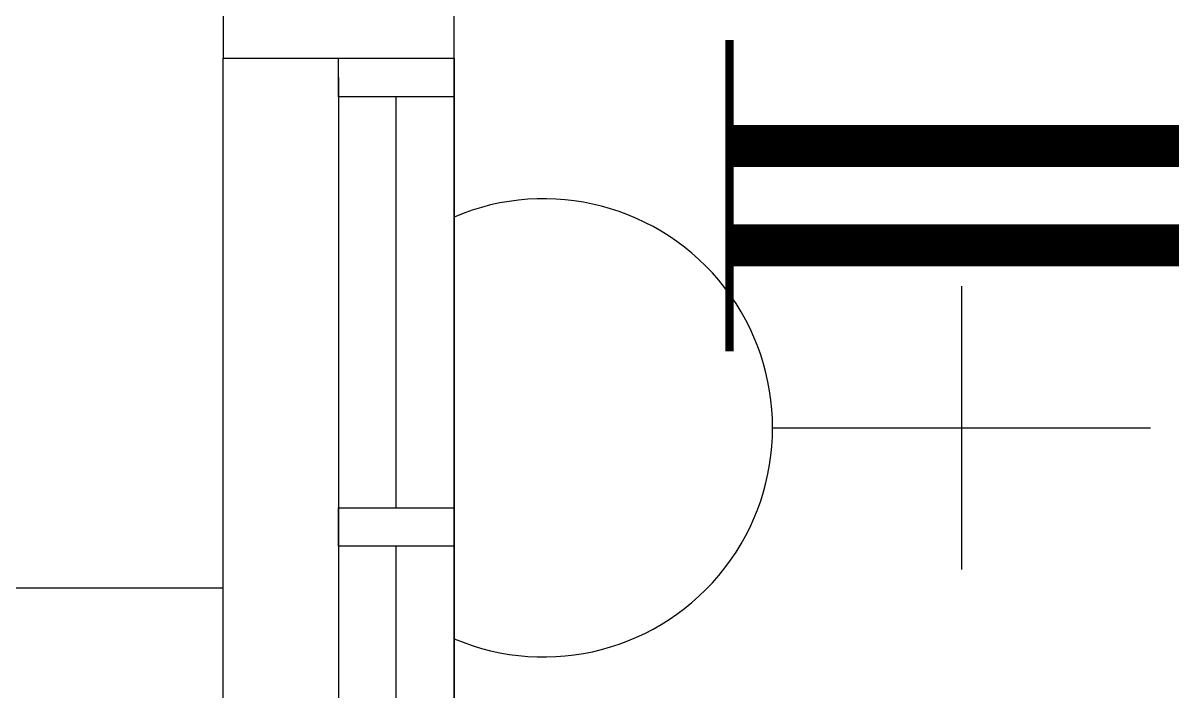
# Model space of a CAD drawing. Header units: inches. Extents: x 16928 to 514628, y -1471 to 241387.
# Drawn here: x 54729 to 56221, y 42702 to 43569 of the extents above; entities that cross this region are included whole.
import ezdxf

# ---------------------------------------------------------------- set-up
doc = ezdxf.new("R2010")
doc.units = ezdxf.units.IN
doc.header["$MEASUREMENT"] = 0
for name, color, linetype in [('12. mRspecT - LEGEND', 1, 'Continuous'), ('dxt_text', 4, 'Continuous'), ('ELECT', 6, 'Continuous'), ('FITTING', 8, 'Continuous'), ('LW', 2, 'Continuous'), ('TB', 8, 'Continuous'), ('WALL', 1, 'Continuous'), ('WIN', 9, 'Continuous')]:
    doc.layers.add(name, color=color, linetype=linetype)

# ---------------------------------------------------------------- blocks, each defined once
blk = doc.blocks.new('YBC 2X36')
at = {"layer": 'FITTING', "color": 3}
for points, const_width in [([(-610, 200.9), (-610, -74.3)], 10.9), ([(610, 200.9), (610, -84.2)], 10.9), ([(-610, 63.3), (610, 63.3)], 54.6), ([(-610, 72.1), (-610, -203.2)], 10.9), ([(610, 72.1), (610, -203.2)], 10.9), ([(-610, -65.5), (610, -65.5)], 54.6)]:
    blk.add_lwpolyline(points, dxfattribs=dict(at, const_width=const_width))
blk = doc.blocks.new('13A SSO 300mm')
at = {"layer": 'ELECT', "color": 6}
for p, q in [((0, 413.8), (0, 904.4)), ((-184, 659.1), (184, 659.1)), ((-297.4, 0), (297.4, 0))]:
    blk.add_line(p, q, dxfattribs=at)
blk.add_arc((0, 116.3), 297.4, 336.9763, 203.0237, dxfattribs=at)

msp = doc.modelspace()

# ---------------------------------------------------------------- linework, layer by layer
at = {"layer": '12. mRspecT - LEGEND'}
msp.add_lwpolyline([(53513.8, 34610.5), (51863.6, 34610.5), (51863.6, 37610.5), (55288.6, 37610.5), (55288.6, 44260.5), (53288.6, 44260.5), (53288.6, 56110.5), (57288.6, 56110.5), (57288.6, 58610.5), (65138.6, 58610.5), (65138.6, 56785.5), (68563.3, 56785.5), (68563.6, 57160.5)], dxfattribs=at)
at = {"layer": 'dxt_text'}
msp.add_line((53863.6, 42835.5), (54988.6, 42835.5), dxfattribs=at)
at = {"layer": 'LW'}
msp.add_line((54988.6, 41723), (54988.6, 43523), dxfattribs=at)
at = {"layer": 'WALL'}
msp.add_line((55288.6, 43523), (55288.6, 44260.5), dxfattribs=at)
msp.add_lwpolyline([(55288.6, 43523), (55288.6, 43673), (54988.6, 43673), (54988.6, 43523)], close=True, dxfattribs=at)
at = {"layer": 'WIN'}
for p, q in [((55288.6, 43523), (55288.6, 41723)), ((55138.6, 43498), (55138.6, 41748)), ((55213.6, 42939.6), (55213.6, 43473)), ((55213.6, 42356.3), (55213.6, 42889.6))]:
    msp.add_line(p, q, dxfattribs=at)
for points in [[(55138.6, 43473), (55138.6, 43523), (55288.6, 43523), (55288.6, 43473)], [(55138.6, 42889.6), (55138.6, 42939.6), (55288.6, 42939.6), (55288.6, 42889.6)]]:
    msp.add_lwpolyline(points, close=True, dxfattribs=at)

# ---------------------------------------------------------------- block references
at = {"layer": 'dxt_text'}
msp.add_blockref('YBC 2X36', (56256.3, 43345.9), dxfattribs=at)
at = {"layer": 'TB', "color": 6, "linetype": 'Continuous', "rotation": 270}
msp.add_blockref('13A SSO 300mm', (55288.6, 43043.3), dxfattribs=at)

doc.saveas('drawing.dxf')
